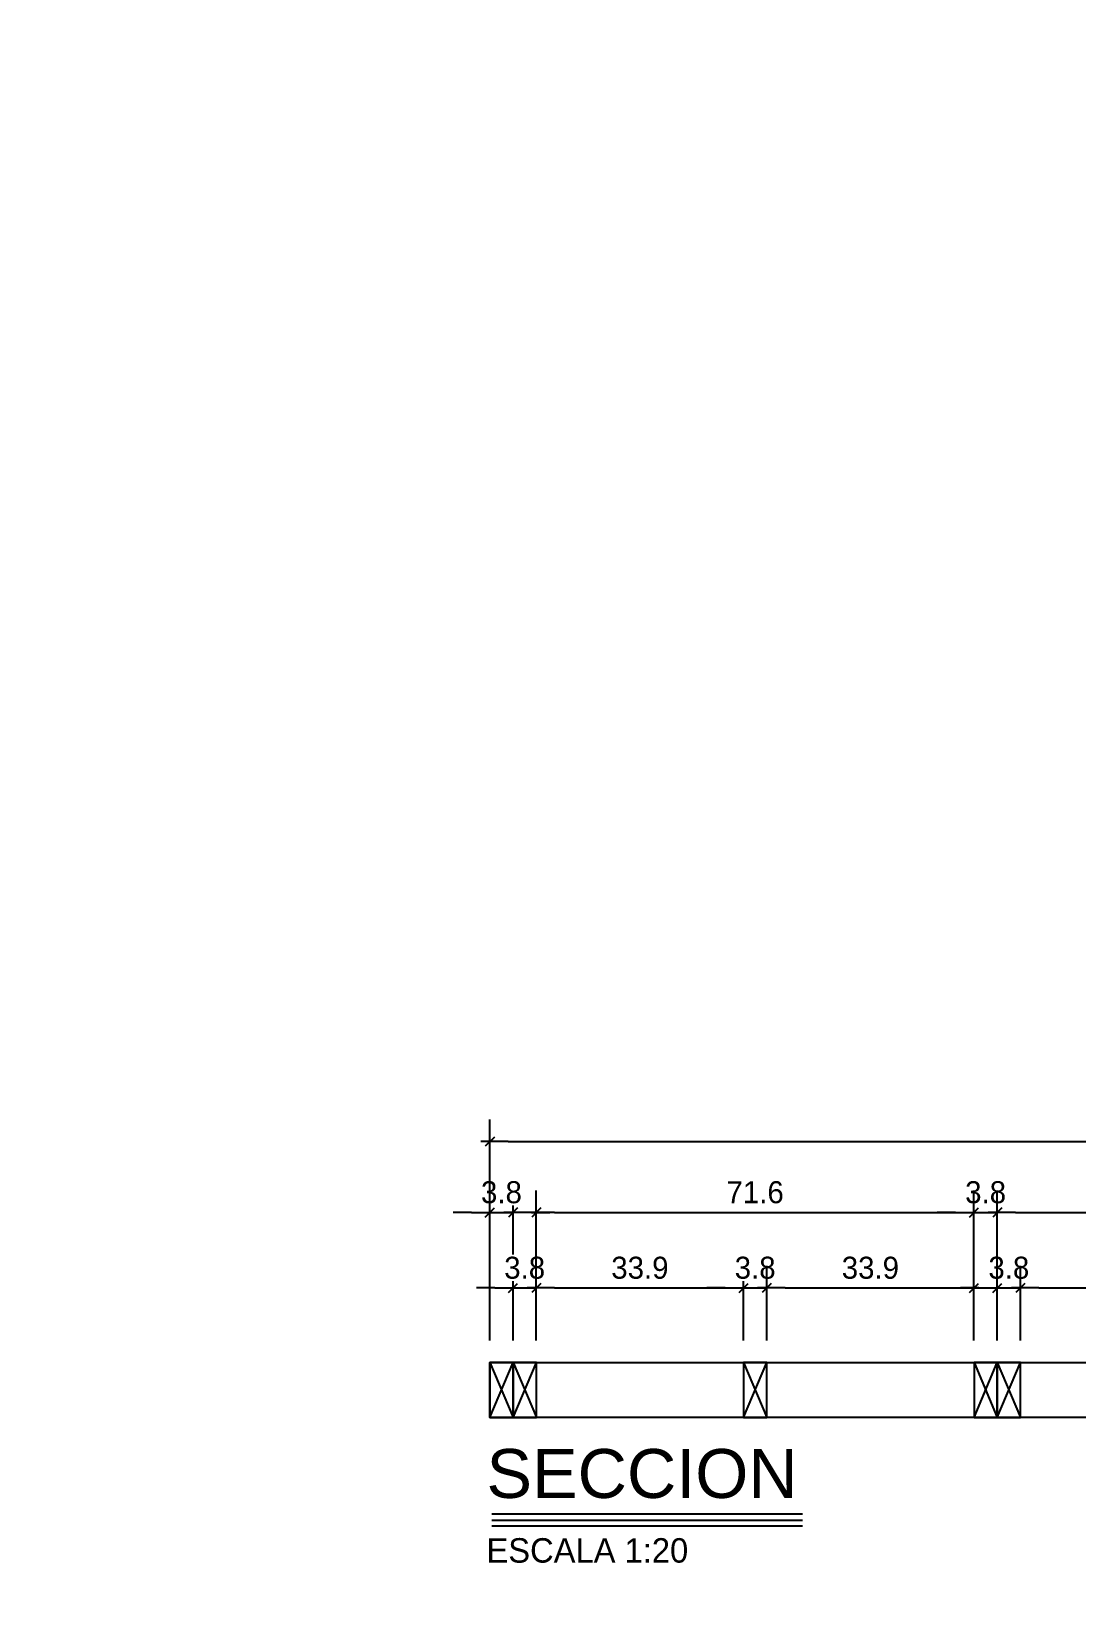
# Model space of a CAD drawing. Header units: millimetres. Extents: x 19458 to 19801, y 4351 to 4752.
# Drawn here: x 19553.163 to 19554.873, y 4507.737 to 4510.311 of the extents above; entities that cross this region are included whole.
import ezdxf
from ezdxf.enums import TextEntityAlignment as Align

# ---------------------------------------------------------------- set-up
doc = ezdxf.new("R2010")
doc.units = ezdxf.units.MM
for name, color, linetype in [('0 @ 0.2', 7, 'Continuous'), ('cotas', 1, 'Continuous'), ('cotas @ 200', 1, 'Continuous'), ('cotas @ 300', 1, 'Continuous'), ('cotas @ 400', 1, 'Continuous'), ('cotas @ 500', 1, 'Continuous'), ('PANELES PARED', 2, 'Continuous'), ('TEXTOS TITULOS @ 0.2', 3, 'Continuous')]:
    doc.layers.add(name, color=color, linetype=linetype)
doc.styles.add('century gothic', font='GOTHIC.TTF')
doc.styles.add('COTAS SMC', font='GOTHIC.TTF')
doc.styles.add('NOTAS', font='GOTHIC.TTF')
doc.styles.add('SMCtitulos', font='sanss___.ttf')
doc.dimstyles.new('ANOTATIVE 100 SMCONSTRUCCIONES', dxfattribs={"dimscale": 0, "dimtxt": 0.18, "dimasz": 0.15, "dimexe": 0.18, "dimexo": 0.09, "dimgap": 0.1, "dimtad": 1, "dimzin": 0, "dimdsep": 46, "dimtxsty": 'century gothic', "dimblk1": 'FLECHA1', "dimblk2": 'FLECHA1', "dimsah": 1, "dimcen": 0.18, "dimdle": 0.075, "dimclrd": 1, "dimclre": 1, "dimclrt": 2, "dimaunit": 1, "dimadec": 0, "dimazin": 0, "dimtfac": 0.75, "dimtix": 1, "dimtmove": 2, "dimatfit": 3, "dimfxl": 0.09, "dimtvp": 1.5, "dimtfill": 1, "dimtolj": 1, "dimtzin": 0, "dimarcsym": 0})
doc.dimstyles.new('ANOTATIVE CM SMCONSTRUCCIONES', dxfattribs={"dimscale": 0, "dimtxt": 0.18, "dimasz": 0.15, "dimexe": 0.18, "dimexo": 0.18, "dimgap": 0.07, "dimtad": 1, "dimdec": 1, "dimlfac": 100, "dimdsep": 46, "dimtxsty": 'century gothic', "dimblk1": 'FLECHA1', "dimblk2": 'FLECHA1', "dimsah": 1, "dimcen": 0.18, "dimdle": 0.075, "dimclrd": 1, "dimclre": 1, "dimclrt": 2, "dimaunit": 1, "dimadec": 0, "dimazin": 2, "dimtfac": 0.75, "dimtdec": 1, "dimtix": 1, "dimtmove": 2, "dimatfit": 3, "dimfxl": 0.09, "dimtvp": 1.5, "dimtfill": 1, "dimtolj": 1, "dimtzin": 0, "dimarcsym": 0})
doc.dimstyles.new('PIES SMCONSTRUCCIONES', dxfattribs={"dimscale": 0, "dimtxt": 0.18, "dimasz": 0.2, "dimexe": 0.18, "dimexo": 0, "dimgap": 0.1, "dimtad": 1, "dimdec": 0, "dimlfac": 39.370079, "dimzin": 0, "dimdsep": 46, "dimlunit": 4, "dimtxsty": 'COTAS SMC', "dimblk1": 'FLECHA1', "dimblk2": 'FLECHA1', "dimsah": 1, "dimcen": 0.2, "dimdle": 0.075, "dimclrd": 1, "dimclre": 1, "dimclrt": 2, "dimaunit": 1, "dimadec": 0, "dimazin": 0, "dimtfac": 0.75, "dimtdec": 0, "dimtix": 1, "dimtmove": 2, "dimatfit": 3, "dimfxl": 0.09, "dimtvp": 1.5, "dimtfill": 1, "dimtolj": 1, "dimtzin": 0, "dimarcsym": 0})

# ---------------------------------------------------------------- blocks, each defined once
blk = doc.blocks.new('FLECHA1')
at = {"color": 4}
blk.add_line((-0.246176, -0.248081), (0.248081, 0.25), dxfattribs=at)
at = {"color": 1}
blk.add_line((-1, 0), (0.496162, 0), dxfattribs=at)
blk = doc.blocks.new('*D1568')
at = {"layer": 'cotas', "color": 1, "lineweight": -2, "transparency": 16777216}
for p, q in [((19614.326, 4625.8448), (19614.326, 4700.8448)), ((19570.9836, 4550.8448), (19524.326, 4550.8448)), ((19614.326, 4548.4298), (19614.326, 4550.8448)), ((19570.5339, 4548.4298), (19524.326, 4548.4298)), ((19614.326, 4473.4298), (19614.326, 4398.4298))]:
    blk.add_line(p, q, dxfattribs=at)
at = {"layer": 'Defpoints', "color": 0, "transparency": 16777216}
for p in [(19614.326, 4550.8448), (19615.9836, 4550.8448), (19615.5339, 4548.4298)]:
    blk.add_point(p, dxfattribs=at)
at = {"layer": 'cotas', "color": 1, "lineweight": -2, "transparency": 16777216, "xscale": 75, "yscale": 75, "zscale": 75}
for p, rotation in [((19614.326, 4550.8448), 270), ((19614.326, 4548.4298), 90)]:
    blk.add_blockref('FLECHA1', p, dxfattribs=dict(at, rotation=rotation))
at = {"layer": 'cotas', "color": 2, "transparency": 16777216, "insert": (19517.3376, 4549.6373), "char_height": 90, "attachment_point": 5, "rotation": 90, "style": 'century gothic', "bg_fill": 3, "box_fill_scale": 1.1, "bg_fill_color": 256, "bg_fill_true_color": 13158600, "bg_fill_transparency": 0}
blk.add_mtext('\\A1;2.42', dxfattribs=at)
blk = doc.blocks.new('*D1597')
at = {"layer": 'cotas', "color": 1, "lineweight": -2, "transparency": 16777216}
for p, q in [((19614.326, 4580.8448), (19614.326, 4610.8448)), ((19597.9836, 4550.8448), (19578.326, 4550.8448)), ((19614.326, 4548.4298), (19614.326, 4550.8448)), ((19597.5339, 4548.4298), (19578.326, 4548.4298)), ((19614.326, 4518.4298), (19614.326, 4488.4298))]:
    blk.add_line(p, q, dxfattribs=at)
at = {"layer": 'Defpoints', "color": 0, "transparency": 16777216}
for p in [(19614.326, 4550.8448), (19615.9836, 4550.8448), (19615.5339, 4548.4298)]:
    blk.add_point(p, dxfattribs=at)
at = {"layer": 'cotas', "color": 1, "lineweight": -2, "transparency": 16777216, "xscale": 30, "yscale": 30, "zscale": 30}
for p, rotation in [((19614.326, 4550.8448), 270), ((19614.326, 4548.4298), 90)]:
    blk.add_blockref('FLECHA1', p, dxfattribs=dict(at, rotation=rotation))
at = {"layer": 'cotas', "color": 2, "transparency": 16777216, "insert": (19575.5307, 4549.6373), "char_height": 36, "attachment_point": 5, "rotation": 90, "style": 'century gothic', "bg_fill": 3, "box_fill_scale": 1.1, "bg_fill_color": 256, "bg_fill_true_color": 13158600, "bg_fill_transparency": 0}
blk.add_mtext('\\A1;2.42', dxfattribs=at)
blk = doc.blocks.new('*D1614')
at = {"layer": 'cotas', "color": 1, "lineweight": -2, "transparency": 16777216}
for p, q in [((19614.326, 4595.8448), (19614.326, 4640.8448)), ((19588.9836, 4550.8448), (19560.326, 4550.8448)), ((19614.326, 4548.4298), (19614.326, 4550.8448)), ((19588.5339, 4548.4298), (19560.326, 4548.4298)), ((19614.326, 4503.4298), (19614.326, 4458.4298))]:
    blk.add_line(p, q, dxfattribs=at)
at = {"layer": 'Defpoints', "color": 0, "transparency": 16777216}
for p in [(19614.326, 4550.8448), (19615.9836, 4550.8448), (19615.5339, 4548.4298)]:
    blk.add_point(p, dxfattribs=at)
at = {"layer": 'cotas', "color": 1, "lineweight": -2, "transparency": 16777216, "xscale": 45, "yscale": 45, "zscale": 45}
for p, rotation in [((19614.326, 4550.8448), 270), ((19614.326, 4548.4298), 90)]:
    blk.add_blockref('FLECHA1', p, dxfattribs=dict(at, rotation=rotation))
at = {"layer": 'cotas', "color": 2, "transparency": 16777216, "insert": (19556.133, 4549.6373), "char_height": 54, "attachment_point": 5, "rotation": 90, "style": 'century gothic', "bg_fill": 3, "box_fill_scale": 1.1, "bg_fill_color": 256, "bg_fill_true_color": 13158600, "bg_fill_transparency": 0}
blk.add_mtext('\\A1;2.42', dxfattribs=at)
blk = doc.blocks.new('*D1620')
at = {"layer": 'cotas', "color": 1, "lineweight": -2, "transparency": 16777216}
for p, q in [((19614.326, 4610.8448), (19614.326, 4670.8448)), ((19579.9836, 4550.8448), (19542.326, 4550.8448)), ((19614.326, 4548.4298), (19614.326, 4550.8448)), ((19579.5339, 4548.4298), (19542.326, 4548.4298)), ((19614.326, 4488.4298), (19614.326, 4428.4298))]:
    blk.add_line(p, q, dxfattribs=at)
at = {"layer": 'Defpoints', "color": 0, "transparency": 16777216}
for p in [(19614.326, 4550.8448), (19615.9836, 4550.8448), (19615.5339, 4548.4298)]:
    blk.add_point(p, dxfattribs=at)
at = {"layer": 'cotas', "color": 1, "lineweight": -2, "transparency": 16777216, "xscale": 60, "yscale": 60, "zscale": 60}
for p, rotation in [((19614.326, 4550.8448), 270), ((19614.326, 4548.4298), 90)]:
    blk.add_blockref('FLECHA1', p, dxfattribs=dict(at, rotation=rotation))
at = {"layer": 'cotas', "color": 2, "transparency": 16777216, "insert": (19536.7353, 4549.6373), "char_height": 72, "attachment_point": 5, "rotation": 90, "style": 'century gothic', "bg_fill": 3, "box_fill_scale": 1.1, "bg_fill_color": 256, "bg_fill_true_color": 13158600, "bg_fill_transparency": 0}
blk.add_mtext('\\A1;2.42', dxfattribs=at)
blk = doc.blocks.new('*D1623')
at = {"layer": 'cotas', "color": 1, "lineweight": -2, "transparency": 16777216}
for p, q in [((19620.0128, 4651.7533), (19620.0128, 4751.7533)), ((19620.4168, 4551.7533), (19530.0128, 4551.7533)), ((19620.0128, 4550.5333), (19620.0128, 4551.7533)), ((19620.4168, 4550.5333), (19530.0128, 4550.5333)), ((19620.0128, 4450.5333), (19620.0128, 4350.5333))]:
    blk.add_line(p, q, dxfattribs=at)
at = {"layer": 'Defpoints', "color": 0, "transparency": 16777216}
for p in [(19620.0128, 4551.7533), (19620.4168, 4551.7533), (19620.4168, 4550.5333)]:
    blk.add_point(p, dxfattribs=at)
at = {"layer": 'cotas', "color": 1, "lineweight": -2, "transparency": 16777216, "xscale": 100, "yscale": 100, "zscale": 100}
for p, rotation in [((19620.0128, 4551.7533), 270), ((19620.0128, 4550.5333), 90)]:
    blk.add_blockref('FLECHA1', p, dxfattribs=dict(at, rotation=rotation))
at = {"layer": 'cotas', "color": 2, "transparency": 16777216, "insert": (19523.8809, 4551.1433), "char_height": 90, "attachment_point": 5, "rotation": 90, "style": 'COTAS SMC', "bg_fill": 3, "box_fill_scale": 1.1, "bg_fill_color": 256, "bg_fill_true_color": 13158600, "bg_fill_transparency": 0}
blk.add_mtext("\\A1;4'", dxfattribs=at)
blk = doc.blocks.new('*D1673')
at = {"layer": 'cotas', "color": 1, "lineweight": -2, "transparency": 16777216}
for p, q in [((19620.0128, 4631.7533), (19620.0128, 4711.7533)), ((19620.4168, 4551.7533), (19548.0128, 4551.7533)), ((19620.0128, 4550.5333), (19620.0128, 4551.7533)), ((19620.4168, 4550.5333), (19548.0128, 4550.5333)), ((19620.0128, 4470.5333), (19620.0128, 4390.5333))]:
    blk.add_line(p, q, dxfattribs=at)
at = {"layer": 'Defpoints', "color": 0, "transparency": 16777216}
for p in [(19620.0128, 4551.7533), (19620.4168, 4551.7533), (19620.4168, 4550.5333)]:
    blk.add_point(p, dxfattribs=at)
at = {"layer": 'cotas', "color": 1, "lineweight": -2, "transparency": 16777216, "xscale": 80, "yscale": 80, "zscale": 80}
for p, rotation in [((19620.0128, 4551.7533), 270), ((19620.0128, 4550.5333), 90)]:
    blk.add_blockref('FLECHA1', p, dxfattribs=dict(at, rotation=rotation))
at = {"layer": 'cotas', "color": 2, "transparency": 16777216, "insert": (19543.1073, 4551.1433), "char_height": 72, "attachment_point": 5, "rotation": 90, "style": 'COTAS SMC', "bg_fill": 3, "box_fill_scale": 1.1, "bg_fill_color": 256, "bg_fill_true_color": 13158600, "bg_fill_transparency": 0}
blk.add_mtext("\\A1;4'", dxfattribs=at)
blk = doc.blocks.new('PZ1')
at = {"layer": 'PANELES PARED'}
for p, q in [((19503.9863, 4507.8495), (19504.0243, 4507.7595)), ((19503.9863, 4507.7595), (19504.0243, 4507.8495))]:
    blk.add_line(p, q, dxfattribs=at)
blk.add_lwpolyline([(19503.9863, 4507.7595), (19504.0243, 4507.7595), (19504.0243, 4507.8495), (19503.9863, 4507.8495)], close=True, dxfattribs=at)
blk = doc.blocks.new('*U14')
at = {"color": 2}
blk.add_line((0, 0.052), (2.541, 0.052), dxfattribs=at)
at = {"color": 250}
blk.add_line((0, 0), (2.541, 0), dxfattribs=at)
at = {"color": 7}
blk.add_line((0, -0.047), (2.541, -0.047), dxfattribs=at)
at = {"color": 0, "linetype": 'ByBlock', "lineweight": -2, "style": 'NOTAS'}
for tag, p in [('1TITLE', (0.027, 1.014)), ('2TITLE', (-0.043, 0.181))]:
    blk.add_attdef(tag, p, '', height=0.3, dxfattribs=at)
blk.add_attdef('SCALE', text='', height=0.18, dxfattribs=at).set_placement((-0.043, -0.148), align=Align.TOP_LEFT)
blk = doc.blocks.new('*D578')
at = {"color": 1, "lineweight": -2, "transparency": 16777216}
for p, q in [((19553.9131, 4508.1704), (19553.9131, 4508.4156)), ((19553.9511, 4508.1704), (19553.9511, 4508.4156)), ((19553.8831, 4508.3796), (19553.8531, 4508.3796)), ((19553.9131, 4508.3796), (19553.9511, 4508.3796)), ((19553.9811, 4508.3796), (19554.0111, 4508.3796))]:
    blk.add_line(p, q, dxfattribs=at)
at = {"layer": 'Defpoints', "color": 0, "transparency": 16777216}
for p in [(19553.9131, 4508.1344), (19553.9511, 4508.1344)]:
    blk.add_point(p, dxfattribs=at)
at = {"color": 1, "lineweight": -2, "transparency": 16777216, "xscale": 0.03, "yscale": 0.03, "zscale": 0.03}
blk.add_blockref('FLECHA1', (19553.9131, 4508.3796), dxfattribs=at)
at = {"color": 1, "lineweight": -2, "transparency": 16777216, "xscale": 0.03, "yscale": 0.03, "zscale": 0.03, "rotation": 180}
blk.add_blockref('FLECHA1', (19553.9511, 4508.3796), dxfattribs=at)
at = {"color": 2, "transparency": 16777216, "insert": (19553.9321, 4508.4125), "char_height": 0.036, "attachment_point": 5, "style": 'century gothic', "bg_fill": 3, "box_fill_scale": 1.1, "bg_fill_color": 256, "bg_fill_true_color": 13158600, "bg_fill_transparency": 0}
blk.add_mtext('\\A1;3.8', dxfattribs=at)
at = {"layer": 'Defpoints', "color": 0, "transparency": 16777216}
blk.add_point((19553.9511, 4508.3796), dxfattribs=at)
blk = doc.blocks.new('*D579')
at = {"color": 1, "lineweight": -2, "transparency": 16777216}
for p, q in [((19553.9511, 4508.1704), (19553.9511, 4508.2921)), ((19553.9891, 4508.1704), (19553.9891, 4508.2921)), ((19553.9211, 4508.2561), (19553.8911, 4508.2561)), ((19553.9511, 4508.2561), (19553.9891, 4508.2561)), ((19554.0191, 4508.2561), (19554.0491, 4508.2561))]:
    blk.add_line(p, q, dxfattribs=at)
at = {"layer": 'Defpoints', "color": 0, "transparency": 16777216}
for p in [(19553.9511, 4508.1344), (19553.9891, 4508.1344)]:
    blk.add_point(p, dxfattribs=at)
at = {"color": 1, "lineweight": -2, "transparency": 16777216, "xscale": 0.03, "yscale": 0.03, "zscale": 0.03}
blk.add_blockref('FLECHA1', (19553.9511, 4508.2561), dxfattribs=at)
at = {"color": 1, "lineweight": -2, "transparency": 16777216, "xscale": 0.03, "yscale": 0.03, "zscale": 0.03, "rotation": 180}
blk.add_blockref('FLECHA1', (19553.9891, 4508.2561), dxfattribs=at)
at = {"color": 2, "transparency": 16777216, "insert": (19553.9701, 4508.289), "char_height": 0.036, "attachment_point": 5, "style": 'century gothic', "bg_fill": 3, "box_fill_scale": 1.1, "bg_fill_color": 256, "bg_fill_true_color": 13158600, "bg_fill_transparency": 0}
blk.add_mtext('\\A1;3.8', dxfattribs=at)
at = {"layer": 'Defpoints', "color": 0, "transparency": 16777216}
blk.add_point((19553.9891, 4508.2561), dxfattribs=at)
blk = doc.blocks.new('*D580')
at = {"color": 1, "lineweight": -2, "transparency": 16777216}
for p, q in [((19553.9891, 4508.1704), (19553.9891, 4508.2921)), ((19554.3281, 4508.1704), (19554.3281, 4508.2921)), ((19554.0191, 4508.2561), (19554.2981, 4508.2561))]:
    blk.add_line(p, q, dxfattribs=at)
at = {"layer": 'Defpoints', "color": 0, "transparency": 16777216}
for p in [(19554.3281, 4508.2561), (19553.9891, 4508.1344), (19554.3281, 4508.1344)]:
    blk.add_point(p, dxfattribs=at)
at = {"color": 1, "lineweight": -2, "transparency": 16777216, "xscale": 0.03, "yscale": 0.03, "zscale": 0.03, "rotation": 180}
blk.add_blockref('FLECHA1', (19553.9891, 4508.2561), dxfattribs=at)
at = {"color": 1, "lineweight": -2, "transparency": 16777216, "xscale": 0.03, "yscale": 0.03, "zscale": 0.03}
blk.add_blockref('FLECHA1', (19554.3281, 4508.2561), dxfattribs=at)
at = {"color": 2, "transparency": 16777216, "insert": (19554.1586, 4508.289), "char_height": 0.036, "attachment_point": 5, "style": 'century gothic', "bg_fill": 3, "box_fill_scale": 1.1, "bg_fill_color": 256, "bg_fill_true_color": 13158600, "bg_fill_transparency": 0}
blk.add_mtext('\\A1;33.9', dxfattribs=at)
blk = doc.blocks.new('*D581')
at = {"color": 1, "lineweight": -2, "transparency": 16777216}
for p, q in [((19554.3281, 4508.1704), (19554.3281, 4508.2921)), ((19554.3661, 4508.1704), (19554.3661, 4508.2921)), ((19554.2981, 4508.2561), (19554.2681, 4508.2561)), ((19554.3281, 4508.2561), (19554.3661, 4508.2561)), ((19554.3961, 4508.2561), (19554.4261, 4508.2561))]:
    blk.add_line(p, q, dxfattribs=at)
at = {"layer": 'Defpoints', "color": 0, "transparency": 16777216}
for p in [(19554.3281, 4508.1344), (19554.3661, 4508.1344)]:
    blk.add_point(p, dxfattribs=at)
at = {"color": 1, "lineweight": -2, "transparency": 16777216, "xscale": 0.03, "yscale": 0.03, "zscale": 0.03}
blk.add_blockref('FLECHA1', (19554.3281, 4508.2561), dxfattribs=at)
at = {"color": 1, "lineweight": -2, "transparency": 16777216, "xscale": 0.03, "yscale": 0.03, "zscale": 0.03, "rotation": 180}
blk.add_blockref('FLECHA1', (19554.3661, 4508.2561), dxfattribs=at)
at = {"color": 2, "transparency": 16777216, "insert": (19554.3471, 4508.289), "char_height": 0.036, "attachment_point": 5, "style": 'century gothic', "bg_fill": 3, "box_fill_scale": 1.1, "bg_fill_color": 256, "bg_fill_true_color": 13158600, "bg_fill_transparency": 0}
blk.add_mtext('\\A1;3.8', dxfattribs=at)
at = {"layer": 'Defpoints', "color": 0, "transparency": 16777216}
blk.add_point((19554.3661, 4508.2561), dxfattribs=at)
blk = doc.blocks.new('*D582')
at = {"color": 1, "lineweight": -2, "transparency": 16777216}
for p, q in [((19554.3661, 4508.1704), (19554.3661, 4508.2921)), ((19554.7051, 4508.1704), (19554.7051, 4508.2921)), ((19554.3961, 4508.2561), (19554.6751, 4508.2561))]:
    blk.add_line(p, q, dxfattribs=at)
at = {"layer": 'Defpoints', "color": 0, "transparency": 16777216}
for p in [(19554.7051, 4508.2561), (19554.3661, 4508.1344), (19554.7051, 4508.1344)]:
    blk.add_point(p, dxfattribs=at)
at = {"color": 1, "lineweight": -2, "transparency": 16777216, "xscale": 0.03, "yscale": 0.03, "zscale": 0.03, "rotation": 180}
blk.add_blockref('FLECHA1', (19554.3661, 4508.2561), dxfattribs=at)
at = {"color": 1, "lineweight": -2, "transparency": 16777216, "xscale": 0.03, "yscale": 0.03, "zscale": 0.03}
blk.add_blockref('FLECHA1', (19554.7051, 4508.2561), dxfattribs=at)
at = {"color": 2, "transparency": 16777216, "insert": (19554.5356, 4508.289), "char_height": 0.036, "attachment_point": 5, "style": 'century gothic', "bg_fill": 3, "box_fill_scale": 1.1, "bg_fill_color": 256, "bg_fill_true_color": 13158600, "bg_fill_transparency": 0}
blk.add_mtext('\\A1;33.9', dxfattribs=at)
blk = doc.blocks.new('*D583')
at = {"color": 1, "lineweight": -2, "transparency": 16777216}
for p, q in [((19554.7051, 4508.1704), (19554.7051, 4508.4156)), ((19554.7431, 4508.1704), (19554.7431, 4508.4156)), ((19554.6751, 4508.3796), (19554.6451, 4508.3796)), ((19554.7051, 4508.3796), (19554.7431, 4508.3796)), ((19554.7731, 4508.3796), (19554.8031, 4508.3796))]:
    blk.add_line(p, q, dxfattribs=at)
at = {"layer": 'Defpoints', "color": 0, "transparency": 16777216}
for p in [(19554.7051, 4508.1344), (19554.7431, 4508.1344)]:
    blk.add_point(p, dxfattribs=at)
at = {"color": 1, "lineweight": -2, "transparency": 16777216, "xscale": 0.03, "yscale": 0.03, "zscale": 0.03}
blk.add_blockref('FLECHA1', (19554.7051, 4508.3796), dxfattribs=at)
at = {"color": 1, "lineweight": -2, "transparency": 16777216, "xscale": 0.03, "yscale": 0.03, "zscale": 0.03, "rotation": 180}
blk.add_blockref('FLECHA1', (19554.7431, 4508.3796), dxfattribs=at)
at = {"color": 2, "transparency": 16777216, "insert": (19554.7241, 4508.4125), "char_height": 0.036, "attachment_point": 5, "style": 'century gothic', "bg_fill": 3, "box_fill_scale": 1.1, "bg_fill_color": 256, "bg_fill_true_color": 13158600, "bg_fill_transparency": 0}
blk.add_mtext('\\A1;3.8', dxfattribs=at)
at = {"layer": 'Defpoints', "color": 0, "transparency": 16777216}
blk.add_point((19554.7431, 4508.3796), dxfattribs=at)
blk = doc.blocks.new('*D584')
at = {"color": 1, "lineweight": -2, "transparency": 16777216}
for p, q in [((19554.7431, 4508.1704), (19554.7431, 4508.2921)), ((19554.7811, 4508.1704), (19554.7811, 4508.2921)), ((19554.7131, 4508.2561), (19554.6831, 4508.2561)), ((19554.7431, 4508.2561), (19554.7811, 4508.2561)), ((19554.8111, 4508.2561), (19554.8411, 4508.2561))]:
    blk.add_line(p, q, dxfattribs=at)
at = {"layer": 'Defpoints', "color": 0, "transparency": 16777216}
for p in [(19554.7431, 4508.1344), (19554.7811, 4508.1344)]:
    blk.add_point(p, dxfattribs=at)
at = {"color": 1, "lineweight": -2, "transparency": 16777216, "xscale": 0.03, "yscale": 0.03, "zscale": 0.03}
blk.add_blockref('FLECHA1', (19554.7431, 4508.2561), dxfattribs=at)
at = {"color": 1, "lineweight": -2, "transparency": 16777216, "xscale": 0.03, "yscale": 0.03, "zscale": 0.03, "rotation": 180}
blk.add_blockref('FLECHA1', (19554.7811, 4508.2561), dxfattribs=at)
at = {"color": 2, "transparency": 16777216, "insert": (19554.7621, 4508.289), "char_height": 0.036, "attachment_point": 5, "style": 'century gothic', "bg_fill": 3, "box_fill_scale": 1.1, "bg_fill_color": 256, "bg_fill_true_color": 13158600, "bg_fill_transparency": 0}
blk.add_mtext('\\A1;3.8', dxfattribs=at)
at = {"layer": 'Defpoints', "color": 0, "transparency": 16777216}
blk.add_point((19554.7811, 4508.2561), dxfattribs=at)
blk = doc.blocks.new('*D585')
at = {"color": 1, "lineweight": -2, "transparency": 16777216}
for p, q in [((19554.7811, 4508.1704), (19554.7811, 4508.2921)), ((19555.1091, 4508.1704), (19555.1091, 4508.2921)), ((19554.8111, 4508.2561), (19555.0791, 4508.2561))]:
    blk.add_line(p, q, dxfattribs=at)
at = {"layer": 'Defpoints', "color": 0, "transparency": 16777216}
for p in [(19555.1091, 4508.2561), (19554.7811, 4508.1344), (19555.1091, 4508.1344)]:
    blk.add_point(p, dxfattribs=at)
at = {"color": 1, "lineweight": -2, "transparency": 16777216, "xscale": 0.03, "yscale": 0.03, "zscale": 0.03, "rotation": 180}
blk.add_blockref('FLECHA1', (19554.7811, 4508.2561), dxfattribs=at)
at = {"color": 1, "lineweight": -2, "transparency": 16777216, "xscale": 0.03, "yscale": 0.03, "zscale": 0.03}
blk.add_blockref('FLECHA1', (19555.1091, 4508.2561), dxfattribs=at)
at = {"color": 2, "transparency": 16777216, "insert": (19554.9451, 4508.289), "char_height": 0.036, "attachment_point": 5, "style": 'century gothic', "bg_fill": 3, "box_fill_scale": 1.1, "bg_fill_color": 256, "bg_fill_true_color": 13158600, "bg_fill_transparency": 0}
blk.add_mtext('\\A1;32.8', dxfattribs=at)
blk = doc.blocks.new('*D594')
at = {"color": 1, "lineweight": -2, "transparency": 16777216}
for p, q in [((19553.9891, 4508.1704), (19553.9891, 4508.4156)), ((19554.7051, 4508.1704), (19554.7051, 4508.4156)), ((19554.0191, 4508.3796), (19554.6751, 4508.3796))]:
    blk.add_line(p, q, dxfattribs=at)
at = {"layer": 'Defpoints', "color": 0, "transparency": 16777216}
for p in [(19554.7051, 4508.3796), (19553.9891, 4508.1344), (19554.7051, 4508.1344)]:
    blk.add_point(p, dxfattribs=at)
at = {"color": 1, "lineweight": -2, "transparency": 16777216, "xscale": 0.03, "yscale": 0.03, "zscale": 0.03, "rotation": 180}
blk.add_blockref('FLECHA1', (19553.9891, 4508.3796), dxfattribs=at)
at = {"color": 1, "lineweight": -2, "transparency": 16777216, "xscale": 0.03, "yscale": 0.03, "zscale": 0.03}
blk.add_blockref('FLECHA1', (19554.7051, 4508.3796), dxfattribs=at)
at = {"color": 2, "transparency": 16777216, "insert": (19554.3471, 4508.4125), "char_height": 0.036, "attachment_point": 5, "style": 'century gothic', "bg_fill": 3, "box_fill_scale": 1.1, "bg_fill_color": 256, "bg_fill_true_color": 13158600, "bg_fill_transparency": 0}
blk.add_mtext('\\A1;71.6', dxfattribs=at)
blk = doc.blocks.new('*D595')
at = {"color": 1, "lineweight": -2, "transparency": 16777216}
for p, q in [((19554.7431, 4508.1704), (19554.7431, 4508.4156)), ((19555.5131, 4508.1704), (19555.5131, 4508.4156)), ((19554.7731, 4508.3796), (19555.4831, 4508.3796))]:
    blk.add_line(p, q, dxfattribs=at)
at = {"layer": 'Defpoints', "color": 0, "transparency": 16777216}
for p in [(19555.5131, 4508.3796), (19554.7431, 4508.1344), (19555.5131, 4508.1344)]:
    blk.add_point(p, dxfattribs=at)
at = {"color": 1, "lineweight": -2, "transparency": 16777216, "xscale": 0.03, "yscale": 0.03, "zscale": 0.03, "rotation": 180}
blk.add_blockref('FLECHA1', (19554.7431, 4508.3796), dxfattribs=at)
at = {"color": 1, "lineweight": -2, "transparency": 16777216, "xscale": 0.03, "yscale": 0.03, "zscale": 0.03}
blk.add_blockref('FLECHA1', (19555.5131, 4508.3796), dxfattribs=at)
at = {"color": 2, "transparency": 16777216, "insert": (19555.1281, 4508.412), "char_height": 0.036, "attachment_point": 5, "style": 'century gothic', "bg_fill": 3, "box_fill_scale": 1.1, "bg_fill_color": 256, "bg_fill_true_color": 13158600, "bg_fill_transparency": 0}
blk.add_mtext('\\A1;77', dxfattribs=at)
blk = doc.blocks.new('*D597')
at = {"color": 1, "lineweight": -2, "transparency": 16777216}
for p, q in [((19553.9131, 4508.1704), (19553.9131, 4508.5316)), ((19556.2456, 4508.1704), (19556.2456, 4508.5316)), ((19553.9431, 4508.4956), (19556.2156, 4508.4956))]:
    blk.add_line(p, q, dxfattribs=at)
at = {"layer": 'Defpoints', "color": 0, "transparency": 16777216}
for p in [(19556.2456, 4508.4956), (19553.9131, 4508.1344), (19556.2456, 4508.1344)]:
    blk.add_point(p, dxfattribs=at)
at = {"color": 1, "lineweight": -2, "transparency": 16777216, "xscale": 0.03, "yscale": 0.03, "zscale": 0.03, "rotation": 180}
blk.add_blockref('FLECHA1', (19553.9131, 4508.4956), dxfattribs=at)
at = {"color": 1, "lineweight": -2, "transparency": 16777216, "xscale": 0.03, "yscale": 0.03, "zscale": 0.03}
blk.add_blockref('FLECHA1', (19556.2456, 4508.4956), dxfattribs=at)
at = {"color": 2, "transparency": 16777216, "insert": (19555.0794, 4508.5285), "char_height": 0.036, "attachment_point": 5, "style": 'century gothic', "bg_fill": 3, "box_fill_scale": 1.1, "bg_fill_color": 256, "bg_fill_true_color": 13158600, "bg_fill_transparency": 0}
blk.add_mtext('\\A1;233.2', dxfattribs=at)
blk = doc.blocks.new('*U1729')
at = {"layer": 'cotas @ 500'}
dim = blk.add_linear_dim(base=(19614.3260382735, 4550.8448237801), p1=(19615.5338597089, 4548.4298237801), p2=(19615.9836080801, 4550.8448237801), angle=90, dimstyle='ANOTATIVE 100 SMCONSTRUCCIONES', override={"dimscale": 500, "dimtix": 1, "dimtofl": 1, "dimtmove": 1, "dimatfit": 1}, dxfattribs=at)
dim.commit()
dim.dimension.update_dxf_attribs({"geometry": '*D1568', "text_midpoint": (19517.3375950376, 4549.6373237801)})
at = {"layer": 'cotas @ 200'}
dim = blk.add_linear_dim(base=(19614.3260382735, 4550.8448237801), p1=(19615.5338597089, 4548.4298237801), p2=(19615.9836080801, 4550.8448237801), angle=90, dimstyle='ANOTATIVE 100 SMCONSTRUCCIONES', override={"dimscale": 200, "dimtix": 1, "dimtofl": 1, "dimtmove": 1, "dimatfit": 1}, dxfattribs=at)
dim.commit()
dim.dimension.update_dxf_attribs({"geometry": '*D1597', "text_midpoint": (19575.5306609792, 4549.6373237801)})
at = {"layer": 'cotas @ 300'}
dim = blk.add_linear_dim(base=(19614.3260382735, 4550.8448237801), p1=(19615.5338597089, 4548.4298237801), p2=(19615.9836080801, 4550.8448237801), angle=90, dimstyle='ANOTATIVE 100 SMCONSTRUCCIONES', override={"dimscale": 300, "dimtix": 1, "dimtofl": 1, "dimtmove": 1, "dimatfit": 1}, dxfattribs=at)
dim.commit()
dim.dimension.update_dxf_attribs({"geometry": '*D1614', "text_midpoint": (19556.132972332, 4549.6373237801)})
at = {"layer": 'cotas @ 400'}
dim = blk.add_linear_dim(base=(19614.3260382735, 4550.8448237801), p1=(19615.5338597089, 4548.4298237801), p2=(19615.9836080801, 4550.8448237801), angle=90, dimstyle='ANOTATIVE 100 SMCONSTRUCCIONES', override={"dimscale": 400, "dimtix": 1, "dimtofl": 1, "dimtmove": 1, "dimatfit": 1}, dxfattribs=at)
dim.commit()
dim.dimension.update_dxf_attribs({"geometry": '*D1620', "text_midpoint": (19536.7352836848, 4549.6373237801)})
blk = doc.blocks.new('*U1731')
at = {"layer": 'cotas @ 500'}
dim = blk.add_linear_dim(base=(19620.0128, 4551.7533), p1=(19620.4168, 4550.5333), p2=(19620.4168, 4551.7533), angle=90, dimstyle='PIES SMCONSTRUCCIONES', override={"dimscale": 500, "dimtix": 1, "dimtofl": 1, "dimtmove": 2, "dimatfit": 3}, dxfattribs=at)
dim.commit()
dim.dimension.update_dxf_attribs({"geometry": '*D1623', "text_midpoint": (19523.8809, 4551.1433)})
at = {"layer": 'cotas @ 400'}
dim = blk.add_linear_dim(base=(19620.0128, 4551.7533), p1=(19620.4168, 4550.5333), p2=(19620.4168, 4551.7533), angle=90, dimstyle='PIES SMCONSTRUCCIONES', override={"dimscale": 400, "dimtix": 1, "dimtofl": 1, "dimtmove": 2, "dimatfit": 3}, dxfattribs=at)
dim.commit()
dim.dimension.update_dxf_attribs({"geometry": '*D1673', "text_midpoint": (19543.1073, 4551.1433)})

msp = doc.modelspace()

# ---------------------------------------------------------------- block references
at = {"layer": 'cotas'}
msp.add_blockref('*U1729', (0, 0), dxfattribs=at)

# ---------------------------------------------------------------- next in the draw order: block references
msp.add_blockref('*U1731', (0, 0), dxfattribs=at)

# ---------------------------------------------------------------- next in the draw order: linework, layer by layer
at = {"layer": 'PANELES PARED'}
msp.add_lwpolyline([(19553.9131, 4508.1344), (19556.2456, 4508.1344), (19556.2456, 4508.0444), (19553.9131, 4508.0444)], close=True, dxfattribs=at)

# ---------------------------------------------------------------- next in the draw order: block references
for p in [(49.9269, 0.2849), (49.9649, 0.2849), (50.3419, 0.2849), (50.7189, 0.2849), (50.7569, 0.2849)]:
    msp.add_blockref('PZ1', p)
at = {"layer": 'TEXTOS TITULOS @ 0.2'}
ref = msp.add_blockref('*U14', (19553.9163, 4507.8764), dxfattribs=dict(at, xscale=0.2, yscale=0.2, zscale=0.2))
ref.add_attrib('2TITLE', 'SECCION', (19553.9076, 4507.9127), dxfattribs={"layer": '0', "color": 0, "linetype": 'ByBlock', "lineweight": -2, "height": 0.08, "style": 'SMCtitulos'})
ref.add_attrib('SCALE', 'ESCALA 1:20', dxfattribs={"layer": '0', "color": 0, "linetype": 'ByBlock', "lineweight": -2, "height": 0.04, "style": 'NOTAS'}).set_placement((19553.9076, 4507.8469), align=Align.TOP_LEFT)

# ---------------------------------------------------------------- next in the draw order: dimensions: what is measured, and where the dimension line sits
at = {"layer": '0 @ 0.2'}
dim = msp.add_linear_dim(base=(19553.9511, 4508.3796), p1=(19553.9131, 4508.1344), p2=(19553.9511, 4508.1344), dimstyle='ANOTATIVE CM SMCONSTRUCCIONES', override={"dimscale": 0.2, "dimtix": 1, "dimtofl": 1, "dimtmove": 2, "dimatfit": 3}, dxfattribs=at)
dim.commit()
dim.dimension.update_dxf_attribs({"geometry": '*D578', "text_midpoint": (19553.9321, 4508.4125)})

# ---------------------------------------------------------------- next in the draw order: dimensions: what is measured, and where the dimension line sits
dim = msp.add_linear_dim(base=(19553.9891, 4508.2561), p1=(19553.9511, 4508.1344), p2=(19553.9891, 4508.1344), dimstyle='ANOTATIVE CM SMCONSTRUCCIONES', override={"dimscale": 0.2, "dimtix": 1, "dimtofl": 1, "dimtmove": 2, "dimatfit": 3}, dxfattribs=at)
dim.commit()
dim.dimension.update_dxf_attribs({"geometry": '*D579', "text_midpoint": (19553.9701, 4508.289)})

# ---------------------------------------------------------------- next in the draw order: dimensions: what is measured, and where the dimension line sits
dim = msp.add_linear_dim(base=(19554.3281, 4508.2561), p1=(19553.9891, 4508.1344), p2=(19554.3281, 4508.1344), dimstyle='ANOTATIVE CM SMCONSTRUCCIONES', override={"dimscale": 0.2, "dimtix": 1, "dimtofl": 1, "dimtmove": 2, "dimatfit": 3}, dxfattribs=at)
dim.commit()
dim.dimension.update_dxf_attribs({"geometry": '*D580', "text_midpoint": (19554.1586, 4508.289)})

# ---------------------------------------------------------------- next in the draw order: dimensions: what is measured, and where the dimension line sits
dim = msp.add_linear_dim(base=(19554.3661, 4508.2561), p1=(19554.3281, 4508.1344), p2=(19554.3661, 4508.1344), dimstyle='ANOTATIVE CM SMCONSTRUCCIONES', override={"dimscale": 0.2, "dimtix": 1, "dimtofl": 1, "dimtmove": 2, "dimatfit": 3}, dxfattribs=at)
dim.commit()
dim.dimension.update_dxf_attribs({"geometry": '*D581', "text_midpoint": (19554.3471, 4508.289)})

# ---------------------------------------------------------------- next in the draw order: dimensions: what is measured, and where the dimension line sits
dim = msp.add_linear_dim(base=(19554.7051, 4508.2561), p1=(19554.3661, 4508.1344), p2=(19554.7051, 4508.1344), dimstyle='ANOTATIVE CM SMCONSTRUCCIONES', override={"dimscale": 0.2, "dimtix": 1, "dimtofl": 1, "dimtmove": 2, "dimatfit": 3}, dxfattribs=at)
dim.commit()
dim.dimension.update_dxf_attribs({"geometry": '*D582', "text_midpoint": (19554.5356, 4508.289)})

# ---------------------------------------------------------------- next in the draw order: dimensions: what is measured, and where the dimension line sits
dim = msp.add_linear_dim(base=(19554.7431, 4508.3796), p1=(19554.7051, 4508.1344), p2=(19554.7431, 4508.1344), dimstyle='ANOTATIVE CM SMCONSTRUCCIONES', override={"dimscale": 0.2, "dimtix": 1, "dimtofl": 1, "dimtmove": 2, "dimatfit": 3}, dxfattribs=at)
dim.commit()
dim.dimension.update_dxf_attribs({"geometry": '*D583', "text_midpoint": (19554.7241, 4508.4125)})

# ---------------------------------------------------------------- next in the draw order: dimensions: what is measured, and where the dimension line sits
dim = msp.add_linear_dim(base=(19554.7811, 4508.2561), p1=(19554.7431, 4508.1344), p2=(19554.7811, 4508.1344), dimstyle='ANOTATIVE CM SMCONSTRUCCIONES', override={"dimscale": 0.2, "dimtix": 1, "dimtofl": 1, "dimtmove": 2, "dimatfit": 3}, dxfattribs=at)
dim.commit()
dim.dimension.update_dxf_attribs({"geometry": '*D584', "text_midpoint": (19554.7621, 4508.289)})

# ---------------------------------------------------------------- next in the draw order: dimensions: what is measured, and where the dimension line sits
for base, p1, p2, picture, middle in [((19554.7051, 4508.3796), (19553.9891, 4508.1344), (19554.7051, 4508.1344), '*D594', (19554.3471, 4508.4125)), ((19555.1091, 4508.2561), (19554.7811, 4508.1344), (19555.1091, 4508.1344), '*D585', (19554.9451, 4508.289))]:
    dim = msp.add_linear_dim(base=base, p1=p1, p2=p2, dimstyle='ANOTATIVE CM SMCONSTRUCCIONES', override={"dimscale": 0.2, "dimtix": 1, "dimtofl": 1, "dimtmove": 2, "dimatfit": 3}, dxfattribs=at)
    dim.commit()
    dim.dimension.update_dxf_attribs({"geometry": picture, "text_midpoint": middle})

# ---------------------------------------------------------------- next in the draw order: dimensions: what is measured, and where the dimension line sits
dim = msp.add_linear_dim(base=(19555.5131, 4508.3796), p1=(19554.7431, 4508.1344), p2=(19555.5131, 4508.1344), dimstyle='ANOTATIVE CM SMCONSTRUCCIONES', override={"dimscale": 0.2, "dimtix": 1, "dimtofl": 1, "dimtmove": 2, "dimatfit": 3}, dxfattribs=at)
dim.commit()
dim.dimension.update_dxf_attribs({"geometry": '*D595', "text_midpoint": (19555.1281, 4508.412)})

# ---------------------------------------------------------------- next in the draw order: dimensions: what is measured, and where the dimension line sits
dim = msp.add_linear_dim(base=(19556.2456471, 4508.4956235), p1=(19553.9131472, 4508.1343829), p2=(19556.2456471, 4508.1343829), dimstyle='ANOTATIVE CM SMCONSTRUCCIONES', override={"dimscale": 0.2, "dimtix": 1, "dimtofl": 1, "dimtmove": 2, "dimatfit": 3}, dxfattribs=at)
dim.commit()
dim.dimension.update_dxf_attribs({"geometry": '*D597', "text_midpoint": (19555.0793972, 4508.528529)})

doc.saveas('drawing.dxf')
